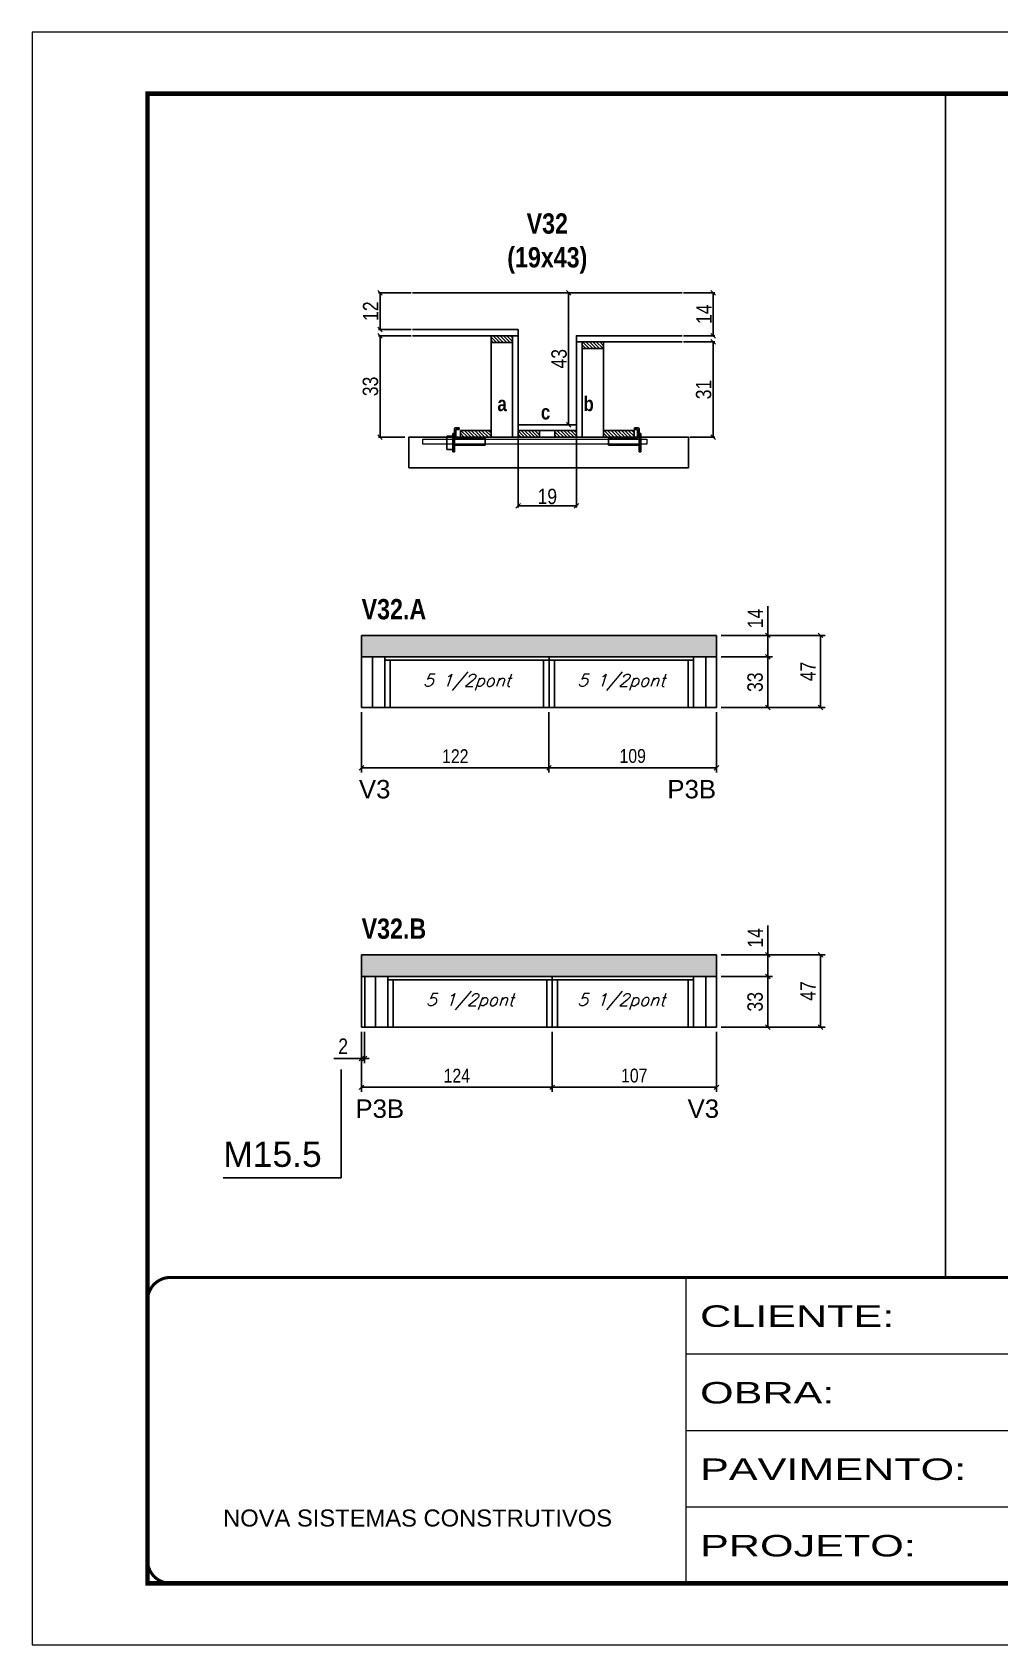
# Model space of a CAD drawing. Extents: x 3330 to 22105, y 1197 to 30204.
# Drawn here: x 3330 to 3960, y 19575 to 20625 of the extents above; entities that cross this region are included whole.
import ezdxf

# ---------------------------------------------------------------- set-up
doc = ezdxf.new("R2010")
doc.units = 0
doc.linetypes.add('CONTINUO', pattern=[0])
doc.linetypes.add('DASHED', pattern=[0.75, 0.5, -0.25])
for name, color, linetype in [('5', 5, 'Continuous'), ('barrote', 251, 'Continuous'), ('COTA', 241, 'Continuous'), ('detalhes', 4, 'Continuous'), ('NOMENCLATURA', 7, 'Continuous'), ('Painéis', 200, 'Continuous'), ('presilha', 1, 'Continuous'), ('SARR_2.2x10', 60, 'Continuous'), ('SARR_2.2x7', 40, 'Continuous'), ('SARR_3.5x7', 81, 'Continuous'), ('texto', 7, 'Continuous')]:
    doc.layers.add(name, color=color, linetype=linetype)
for name, color, linetype, lineweight in [('CONCRETO', 251, 'Continuous', 25), ('Folhas', 255, 'Continuous', 9), ('SARRAFO DE PRESSAO', 251, 'DASHED', 9), ('SCO-___-LAJ', 2, 'Continuous', 0)]:
    doc.layers.add(name, color=color, linetype=linetype, lineweight=lineweight)
doc.styles.add('ARIAL', font='arial.ttf')
doc.styles.add('COTA TECNICA', font='techl___.ttf', dxfattribs={"height": 10})
doc.styles.add('COTA TECNICA 2X', font='techl___.ttf', dxfattribs={"height": 10})
doc.styles.add('COTA TECNICA-50', font='techl___.ttf', dxfattribs={"height": 9})
doc.styles.add('Romans', font='romans.shx')
doc.styles.get("Standard").update_dxf_attribs({"font": 'arial.ttf'})
doc.styles.add('TECNICA', font='techb___.ttf', dxfattribs={"height": 10})
doc.styles.add('Tecnologia', font='')
doc.styles.get('Tecnologia').set_extended_font_data('Forgotten Futurist')
doc.dimstyles.new('COTA PAINEL-50', dxfattribs={"dimtxt": 9, "dimasz": 3, "dimexe": 3, "dimexo": 3, "dimgap": 3, "dimtad": 1, "dimdec": 1, "dimzin": 12, "dimdsep": 46, "dimtxsty": 'COTA TECNICA-50', "dimblk1": 'OBLIQUE', "dimblk2": 'OBLIQUE', "dimsah": 1, "dimcen": 0.9, "dimclrd": 4, "dimclre": 4, "dimclrt": 240, "dimadec": 1, "dimazin": 3, "dimtfac": 1, "dimtdec": 1, "dimtmove": 0, "dimatfit": 3, "dimfxl": 1, "dimtolj": 1, "dimtzin": 12, "dimarcsym": 0})
doc.dimstyles.new('PAINEL', dxfattribs={"dimtxt": 10, "dimasz": 3, "dimexe": 3, "dimexo": 3, "dimgap": 3, "dimtad": 1, "dimdec": 1, "dimzin": 12, "dimdsep": 46, "dimtxsty": 'COTA TECNICA', "dimblk1": 'OBLIQUE', "dimblk2": 'OBLIQUE', "dimsah": 1, "dimcen": 0.9, "dimclrd": 4, "dimclre": 4, "dimclrt": 240, "dimadec": 1, "dimazin": 3, "dimtfac": 1, "dimtdec": 1, "dimtmove": 0, "dimatfit": 3, "dimfxl": 1, "dimtolj": 1, "dimtzin": 12, "dimarcsym": 0})
doc.dimstyles.new('SECAO', dxfattribs={"dimscale": 0.333333, "dimtxt": 5, "dimasz": 9, "dimexe": 3, "dimexo": 3, "dimgap": 3, "dimtad": 1, "dimdec": 1, "dimlfac": 0.5, "dimzin": 12, "dimdsep": 46, "dimtxsty": 'COTA TECNICA 2X', "dimblk1": 'OBLIQUE', "dimblk2": 'OBLIQUE', "dimsah": 1, "dimcen": 0.9, "dimclrd": 4, "dimclre": 4, "dimclrt": 240, "dimadec": 1, "dimazin": 3, "dimtfac": 1, "dimtdec": 1, "dimtmove": 0, "dimatfit": 3, "dimfxl": 1, "dimtolj": 1, "dimtzin": 12, "dimarcsym": 0})

# ---------------------------------------------------------------- blocks, each defined once
blk = doc.blocks.new('9999999999')
at = {"color": 30, "linetype": 'CONTINUO'}
for p, q in [((98564.6, 34230.2), (98564.6, 34429.4)), ((98564.6, 34379.6), (99584, 34379.6)), ((98564.6, 34329.8), (99488, 34329.8)), ((98564.6, 34280), (99488, 34280))]:
    blk.add_line(p, q, dxfattribs=at)
at = {"color": 30, "linetype": 'CONTINUO', "const_width": 2}
blk.add_lwpolyline([(99584, 34230.2), (99584, 34414.4, 0.414214), (99569, 34429.4), (98229, 34429.4, 0.414214), (98214, 34414.4), (98214, 34245.2, 0.414214), (98229, 34230.2), (99584, 34230.2)], format="xyb", dxfattribs=at)
at = {"layer": 'Folhas'}
blk.add_lwpolyline([(98139, 34190.2), (99624, 34190.2), (99624, 35240.2), (98139, 35240.2)], close=True, dxfattribs=at)
at = {"layer": 'Folhas', "color": 30, "const_width": 3}
blk.add_lwpolyline([(98214, 34230.2), (99584, 34230.2), (99584, 35200.2), (98214, 35200.2)], close=True, dxfattribs=at)
at = {"color": 7, "linetype": 'Continuous', "ltscale": 5, "style": 'ARIAL'}
blk.add_text('NOVA SISTEMAS CONSTRUTIVOS', height=11.059, dxfattribs=at).set_placement((98263.2, 34267.2))
at = {"layer": 'Folhas', "color": 7, "style": 'Tecnologia', "width": 1.5}
for s, p in [('CLIENTE:', (98573.7, 34397.2)), ('OBRA:', (98573.7, 34347.3)), ('PAVIMENTO:', (98573.7, 34297.5)), ('PROJETO:', (98573.7, 34247.7))]:
    blk.add_text(s, height=14, dxfattribs=at).set_placement(p)
blk = doc.blocks.new('PRESILHA METÁLICA 1')
at = {"layer": 'presilha'}
for p, q in [((7.5, 10.6), (7.5, 19.9)), ((12, 21), (8.6, 21)), ((9, 11.6), (9, 18.9)), ((12, 19.5), (9.6, 19.5)), ((12, 21), (12, 19.5)), ((0, 13), (6, 13)), ((0, 13), (0, 0)), ((6, 0), (0, 0)), ((6, 15.5), (7.5, 15.5)), ((6, -2.5), (6, 15.5)), ((6, 13), (6, 0)), ((7.5, 15.5), (7.5, -2.5)), ((37.5, 4.1), (7.5, 4.1)), ((37.5, 11), (9.6, 11)), ((37.5, 11), (37.5, 4.1)), ((7.5, -2.5), (6, -2.5))]:
    blk.add_line(p, q, dxfattribs=at)
for centre, radius, start, end in [((8.6, 19.9), 1.14, 90, 180), ((9.6, 18.9), 0.57, 90, 180), ((9.6, 11.6), 0.57, 180, 270)]:
    blk.add_arc(centre, radius, start, end, dxfattribs=at)
blk = doc.blocks.new('PRESILHA METÁLICA 2')
at = {"layer": 'presilha'}
for p, q in [((-5.2, 23.5), (-5.2, 22)), ((-5.2, 23.5), (-1.9, 23.5)), ((-5.2, 22), (-2.8, 22)), ((-2.2, 14.1), (-2.2, 21.4)), ((0.8, 18), (-0.8, 18)), ((-0.8, 18), (-0.8, 0)), ((-0.8, 14.6), (-0.8, 22.4)), ((0.8, 0), (0.8, 18)), ((-30.8, 13.5), (-30.8, 6.6)), ((-30.8, 13.5), (-2.8, 13.5)), ((-30.8, 6.6), (-0.8, 6.6)), ((-0.8, 0), (0.8, 0))]:
    blk.add_line(p, q, dxfattribs=at)
for centre, radius, start, end in [((-2.8, 21.4), 0.57, 0, 90), ((-1.9, 22.4), 1.14, 0, 90), ((-2.8, 14.1), 0.57, 270, 0)]:
    blk.add_arc(centre, radius, start, end, dxfattribs=at)
blk = doc.blocks.new('_Oblique')
at = {"color": 0, "linetype": 'ByBlock', "lineweight": -2}
blk.add_line((-0.5, -0.5), (0.5, 0.5), dxfattribs=at)
blk = doc.blocks.new('*D2715')
at = {"layer": 'COTA', "color": 4, "lineweight": -2, "transparency": 16777216}
for p, q in [((3753.7, 20422.9), (3774, 20422.9)), ((3773, 20422.9), (3773, 20360.9)), ((3757.8, 20360.9), (3774, 20360.9))]:
    blk.add_line(p, q, dxfattribs=at)
at = {"layer": 'Defpoints', "color": 0, "transparency": 16777216}
for p in [(3752.7, 20422.9), (3756.8, 20360.9), (3773, 20360.9)]:
    blk.add_point(p, dxfattribs=at)
at = {"layer": 'COTA', "color": 4, "lineweight": -2, "transparency": 16777216, "xscale": 3, "yscale": 3, "zscale": 3}
for p, rotation in [((3773, 20422.9), 90), ((3773, 20360.9), 270)]:
    blk.add_blockref('_Oblique', p, dxfattribs=dict(at, rotation=rotation))
at = {"layer": 'COTA', "color": 240, "transparency": 16777216, "insert": (3766.8, 20391.9), "char_height": 10, "attachment_point": 5, "rotation": 90, "style": 'COTA TECNICA 2X'}
blk.add_mtext('\\A1;31', dxfattribs=at)
blk = doc.blocks.new('*D2716')
at = {"layer": 'COTA', "color": 4, "lineweight": -2, "transparency": 16777216}
for p, q in [((3753.7, 20454.9), (3774, 20454.9)), ((3773, 20426.9), (3773, 20454.9)), ((3753.7, 20426.9), (3774, 20426.9))]:
    blk.add_line(p, q, dxfattribs=at)
at = {"layer": 'Defpoints', "color": 0, "transparency": 16777216}
for p in [(3752.7, 20454.9), (3773, 20454.9), (3752.7, 20426.9)]:
    blk.add_point(p, dxfattribs=at)
at = {"layer": 'COTA', "color": 4, "lineweight": -2, "transparency": 16777216, "xscale": 3, "yscale": 3, "zscale": 3}
for p, rotation in [((3773, 20454.9), 90), ((3773, 20426.9), 270)]:
    blk.add_blockref('_Oblique', p, dxfattribs=dict(at, rotation=rotation))
at = {"layer": 'COTA', "color": 240, "transparency": 16777216, "insert": (3767, 20440.9), "char_height": 10, "attachment_point": 5, "rotation": 90, "style": 'COTA TECNICA 2X'}
blk.add_mtext('\\A1;14', dxfattribs=at)
blk = doc.blocks.new('*D2717')
at = {"layer": 'COTA', "color": 4, "lineweight": -2, "transparency": 16777216}
for p, q in [((3576.3, 20426.9), (3555.1, 20426.9)), ((3556.1, 20426.9), (3556.1, 20360.9)), ((3572.2, 20360.9), (3555.1, 20360.9))]:
    blk.add_line(p, q, dxfattribs=at)
at = {"layer": 'Defpoints', "color": 0, "transparency": 16777216}
for p in [(3577.3, 20426.9), (3556.1, 20360.9), (3573.2, 20360.9)]:
    blk.add_point(p, dxfattribs=at)
at = {"layer": 'COTA', "color": 4, "lineweight": -2, "transparency": 16777216, "xscale": 3, "yscale": 3, "zscale": 3}
for p, rotation in [((3556.1, 20426.9), 90), ((3556.1, 20360.9), 270)]:
    blk.add_blockref('_Oblique', p, dxfattribs=dict(at, rotation=rotation))
at = {"layer": 'COTA', "color": 240, "transparency": 16777216, "insert": (3549.9, 20393.9), "char_height": 10, "attachment_point": 5, "rotation": 90, "style": 'COTA TECNICA 2X'}
blk.add_mtext('\\A1;33', dxfattribs=at)
blk = doc.blocks.new('*D2718')
at = {"layer": 'COTA', "color": 4, "lineweight": -2, "transparency": 16777216}
for p, q in [((3683, 20454.9), (3677.9, 20454.9)), ((3678.9, 20368.9), (3678.9, 20454.9)), ((3683, 20368.9), (3677.9, 20368.9))]:
    blk.add_line(p, q, dxfattribs=at)
at = {"layer": 'Defpoints', "color": 0, "transparency": 16777216}
for p in [(3678.9, 20454.9), (3684, 20454.9), (3684, 20368.9)]:
    blk.add_point(p, dxfattribs=at)
at = {"layer": 'COTA', "color": 4, "lineweight": -2, "transparency": 16777216, "xscale": 3, "yscale": 3, "zscale": 3}
for p, rotation in [((3678.9, 20454.9), 90), ((3678.9, 20368.9), 270)]:
    blk.add_blockref('_Oblique', p, dxfattribs=dict(at, rotation=rotation))
at = {"layer": 'COTA', "color": 240, "transparency": 16777216, "insert": (3672.7, 20411.9), "char_height": 10, "attachment_point": 5, "rotation": 90, "style": 'COTA TECNICA 2X'}
blk.add_mtext('\\A1;43', dxfattribs=at)
blk = doc.blocks.new('*D2719')
at = {"layer": 'COTA', "color": 4, "lineweight": -2, "transparency": 16777216}
for p, q in [((3576.3, 20454.9), (3555.1, 20454.9)), ((3556.1, 20430.9), (3556.1, 20454.9)), ((3576.3, 20430.9), (3555.1, 20430.9))]:
    blk.add_line(p, q, dxfattribs=at)
at = {"layer": 'Defpoints', "color": 0, "transparency": 16777216}
for p in [(3556.1, 20454.9), (3577.3, 20454.9), (3577.3, 20430.9)]:
    blk.add_point(p, dxfattribs=at)
at = {"layer": 'COTA', "color": 4, "lineweight": -2, "transparency": 16777216, "xscale": 3, "yscale": 3, "zscale": 3}
for p, rotation in [((3556.1, 20454.9), 90), ((3556.1, 20430.9), 270)]:
    blk.add_blockref('_Oblique', p, dxfattribs=dict(at, rotation=rotation))
at = {"layer": 'COTA', "color": 240, "transparency": 16777216, "insert": (3550, 20442.9), "char_height": 10, "attachment_point": 5, "rotation": 90, "style": 'COTA TECNICA 2X'}
blk.add_mtext('\\A1;12', dxfattribs=at)
blk = doc.blocks.new('*D2720')
at = {"layer": 'COTA', "color": 4, "lineweight": -2, "transparency": 16777216}
for p, q in [((3646, 20359.9), (3646, 20315.1)), ((3684, 20359.9), (3684, 20315.1)), ((3646, 20316.1), (3684, 20316.1))]:
    blk.add_line(p, q, dxfattribs=at)
at = {"layer": 'Defpoints', "color": 0, "transparency": 16777216}
for p in [(3646, 20360.9), (3684, 20360.9), (3684, 20316.1)]:
    blk.add_point(p, dxfattribs=at)
at = {"layer": 'COTA', "color": 4, "lineweight": -2, "transparency": 16777216, "xscale": 3, "yscale": 3, "zscale": 3, "rotation": 180}
blk.add_blockref('_Oblique', (3646, 20316.1), dxfattribs=at)
at = {"layer": 'COTA', "color": 4, "lineweight": -2, "transparency": 16777216, "xscale": 3, "yscale": 3, "zscale": 3}
blk.add_blockref('_Oblique', (3684, 20316.1), dxfattribs=at)
at = {"layer": 'COTA', "color": 240, "transparency": 16777216, "insert": (3665, 20322.2), "char_height": 10, "attachment_point": 5, "style": 'COTA TECNICA 2X'}
blk.add_mtext('\\A1;19', dxfattribs=at)
blk = doc.blocks.new('*D2721')
at = {"layer": 'COTA', "color": 4, "linetype": 'ByBlock', "lineweight": -2, "transparency": 16777216}
for p, q in [((3666.1, 20181.8), (3666.1, 20142.5)), ((3775.1, 20181.8), (3775.1, 20142.5)), ((3775.1, 20145.5), (3666.1, 20145.5))]:
    blk.add_line(p, q, dxfattribs=at)
at = {"layer": 'Defpoints', "color": 0, "linetype": 'ByBlock', "transparency": 16777216}
for p in [(3666.1, 20184.8), (3775.1, 20184.8), (3666.1, 20145.5)]:
    blk.add_point(p, dxfattribs=at)
at = {"layer": 'COTA', "color": 4, "linetype": 'ByBlock', "lineweight": -2, "transparency": 16777216, "xscale": 3, "yscale": 3, "zscale": 3, "rotation": 180}
blk.add_blockref('_Oblique', (3666.1, 20145.5), dxfattribs=at)
at = {"layer": 'COTA', "color": 4, "linetype": 'ByBlock', "lineweight": -2, "transparency": 16777216, "xscale": 3, "yscale": 3, "zscale": 3}
blk.add_blockref('_Oblique', (3775.1, 20145.5), dxfattribs=at)
at = {"layer": 'COTA', "color": 240, "linetype": 'ByBlock', "transparency": 16777216, "insert": (3720.6, 20153.2), "char_height": 9, "attachment_point": 5, "style": 'COTA TECNICA-50'}
blk.add_mtext('\\A1;109', dxfattribs=at)
blk = doc.blocks.new('*D2722')
at = {"layer": 'COTA', "color": 4, "linetype": 'ByBlock', "lineweight": -2, "transparency": 16777216}
for p, q in [((3544.1, 20181.8), (3544.1, 20142.5)), ((3666.1, 20181.8), (3666.1, 20142.5)), ((3666.1, 20145.5), (3544.1, 20145.5))]:
    blk.add_line(p, q, dxfattribs=at)
at = {"layer": 'Defpoints', "color": 0, "linetype": 'ByBlock', "transparency": 16777216}
for p in [(3544.1, 20184.8), (3666.1, 20184.8), (3544.1, 20145.5)]:
    blk.add_point(p, dxfattribs=at)
at = {"layer": 'COTA', "color": 4, "linetype": 'ByBlock', "lineweight": -2, "transparency": 16777216, "xscale": 3, "yscale": 3, "zscale": 3, "rotation": 180}
blk.add_blockref('_Oblique', (3544.1, 20145.5), dxfattribs=at)
at = {"layer": 'COTA', "color": 4, "linetype": 'ByBlock', "lineweight": -2, "transparency": 16777216, "xscale": 3, "yscale": 3, "zscale": 3}
blk.add_blockref('_Oblique', (3666.1, 20145.5), dxfattribs=at)
at = {"layer": 'COTA', "color": 240, "linetype": 'ByBlock', "transparency": 16777216, "insert": (3605.1, 20153.1), "char_height": 9, "attachment_point": 5, "style": 'COTA TECNICA-50'}
blk.add_mtext('\\A1;122', dxfattribs=at)
blk = doc.blocks.new('*D2723')
at = {"layer": 'COTA', "color": 4, "linetype": 'ByBlock', "lineweight": -2, "transparency": 16777216}
for p, q in [((3778.1, 20217.8), (3811.5, 20217.8)), ((3808.5, 20184.8), (3808.5, 20217.8)), ((3778.1, 20184.8), (3811.5, 20184.8))]:
    blk.add_line(p, q, dxfattribs=at)
at = {"layer": 'Defpoints', "color": 0, "linetype": 'ByBlock', "transparency": 16777216}
for p in [(3775.1, 20217.8), (3808.5, 20217.8), (3775.1, 20184.8)]:
    blk.add_point(p, dxfattribs=at)
at = {"layer": 'COTA', "color": 4, "linetype": 'ByBlock', "lineweight": -2, "transparency": 16777216, "xscale": 3, "yscale": 3, "zscale": 3}
for p, rotation in [((3808.5, 20217.8), 90), ((3808.5, 20184.8), 270)]:
    blk.add_blockref('_Oblique', p, dxfattribs=dict(at, rotation=rotation))
at = {"layer": 'COTA', "color": 240, "linetype": 'ByBlock', "transparency": 16777216, "insert": (3800.3, 20201.3), "char_height": 10, "attachment_point": 5, "rotation": 90, "style": 'COTA TECNICA'}
blk.add_mtext('\\A1;33', dxfattribs=at)
blk = doc.blocks.new('*D2724')
at = {"layer": 'COTA', "color": 4, "linetype": 'ByBlock', "lineweight": -2, "transparency": 16777216}
for p, q in [((3778.1, 20231.8), (3845.8, 20231.8)), ((3842.8, 20184.8), (3842.8, 20231.8)), ((3778.1, 20184.8), (3845.8, 20184.8))]:
    blk.add_line(p, q, dxfattribs=at)
at = {"layer": 'Defpoints', "color": 0, "linetype": 'ByBlock', "transparency": 16777216}
for p in [(3775.1, 20231.8), (3842.8, 20231.8), (3775.1, 20184.8)]:
    blk.add_point(p, dxfattribs=at)
at = {"layer": 'COTA', "color": 4, "linetype": 'ByBlock', "lineweight": -2, "transparency": 16777216, "xscale": 3, "yscale": 3, "zscale": 3}
for p, rotation in [((3842.8, 20231.8), 90), ((3842.8, 20184.8), 270)]:
    blk.add_blockref('_Oblique', p, dxfattribs=dict(at, rotation=rotation))
at = {"layer": 'COTA', "color": 240, "linetype": 'ByBlock', "transparency": 16777216, "insert": (3834.7, 20208.3), "char_height": 10, "attachment_point": 5, "rotation": 90, "style": 'COTA TECNICA'}
blk.add_mtext('\\A1;47', dxfattribs=at)
blk = doc.blocks.new('*D2725')
at = {"layer": 'COTA', "color": 4, "linetype": 'ByBlock', "lineweight": -2, "transparency": 16777216}
for p, q in [((3808.5, 20231.8), (3808.5, 20250.9)), ((3778.1, 20231.8), (3811.5, 20231.8)), ((3808.5, 20217.8), (3808.5, 20231.8)), ((3778.1, 20217.8), (3811.5, 20217.8))]:
    blk.add_line(p, q, dxfattribs=at)
at = {"layer": 'Defpoints', "color": 0, "linetype": 'ByBlock', "transparency": 16777216}
for p in [(3775.1, 20231.8), (3808.5, 20231.8), (3775.1, 20217.8)]:
    blk.add_point(p, dxfattribs=at)
at = {"layer": 'COTA', "color": 4, "linetype": 'ByBlock', "lineweight": -2, "transparency": 16777216, "xscale": 3, "yscale": 3, "zscale": 3}
for p, rotation in [((3808.5, 20231.8), 90), ((3808.5, 20217.8), 270)]:
    blk.add_blockref('_Oblique', p, dxfattribs=dict(at, rotation=rotation))
at = {"layer": 'COTA', "color": 240, "linetype": 'ByBlock', "transparency": 16777216, "insert": (3800.4, 20242.8), "char_height": 10, "attachment_point": 5, "rotation": 90, "style": 'COTA TECNICA'}
blk.add_mtext('\\A1;14', dxfattribs=at)
blk = doc.blocks.new('*D2726')
at = {"layer": 'COTA', "color": 4, "linetype": 'ByBlock', "lineweight": -2, "transparency": 16777216}
for p, q in [((3668.1, 19973.7), (3668.1, 19934.5)), ((3775.1, 19973.7), (3775.1, 19934.5)), ((3775.1, 19937.5), (3668.1, 19937.5))]:
    blk.add_line(p, q, dxfattribs=at)
at = {"layer": 'Defpoints', "color": 0, "linetype": 'ByBlock', "transparency": 16777216}
for p in [(3668.1, 19976.7), (3775.1, 19976.7), (3668.1, 19937.5)]:
    blk.add_point(p, dxfattribs=at)
at = {"layer": 'COTA', "color": 4, "linetype": 'ByBlock', "lineweight": -2, "transparency": 16777216, "xscale": 3, "yscale": 3, "zscale": 3, "rotation": 180}
blk.add_blockref('_Oblique', (3668.1, 19937.5), dxfattribs=at)
at = {"layer": 'COTA', "color": 4, "linetype": 'ByBlock', "lineweight": -2, "transparency": 16777216, "xscale": 3, "yscale": 3, "zscale": 3}
blk.add_blockref('_Oblique', (3775.1, 19937.5), dxfattribs=at)
at = {"layer": 'COTA', "color": 240, "linetype": 'ByBlock', "transparency": 16777216, "insert": (3721.6, 19945.1), "char_height": 9, "attachment_point": 5, "style": 'COTA TECNICA-50'}
blk.add_mtext('\\A1;107', dxfattribs=at)
blk = doc.blocks.new('*D2727')
at = {"layer": 'COTA', "color": 4, "linetype": 'ByBlock', "lineweight": -2, "transparency": 16777216}
for p, q in [((3544.1, 19973.7), (3544.1, 19934.5)), ((3668.1, 19973.7), (3668.1, 19934.5)), ((3668.1, 19937.5), (3544.1, 19937.5))]:
    blk.add_line(p, q, dxfattribs=at)
at = {"layer": 'Defpoints', "color": 0, "linetype": 'ByBlock', "transparency": 16777216}
for p in [(3544.1, 19976.7), (3668.1, 19976.7), (3544.1, 19937.5)]:
    blk.add_point(p, dxfattribs=at)
at = {"layer": 'COTA', "color": 4, "linetype": 'ByBlock', "lineweight": -2, "transparency": 16777216, "xscale": 3, "yscale": 3, "zscale": 3, "rotation": 180}
blk.add_blockref('_Oblique', (3544.1, 19937.5), dxfattribs=at)
at = {"layer": 'COTA', "color": 4, "linetype": 'ByBlock', "lineweight": -2, "transparency": 16777216, "xscale": 3, "yscale": 3, "zscale": 3}
blk.add_blockref('_Oblique', (3668.1, 19937.5), dxfattribs=at)
at = {"layer": 'COTA', "color": 240, "linetype": 'ByBlock', "transparency": 16777216, "insert": (3606.1, 19945.1), "char_height": 9, "attachment_point": 5, "style": 'COTA TECNICA-50'}
blk.add_mtext('\\A1;124', dxfattribs=at)
blk = doc.blocks.new('*D2728')
at = {"layer": 'COTA', "color": 4, "linetype": 'ByBlock', "lineweight": -2, "transparency": 16777216}
for p, q in [((3778.1, 20009.7), (3811.5, 20009.7)), ((3808.5, 19976.7), (3808.5, 20009.7)), ((3778.1, 19976.7), (3811.5, 19976.7))]:
    blk.add_line(p, q, dxfattribs=at)
at = {"layer": 'Defpoints', "color": 0, "linetype": 'ByBlock', "transparency": 16777216}
for p in [(3775.1, 20009.7), (3808.5, 20009.7), (3775.1, 19976.7)]:
    blk.add_point(p, dxfattribs=at)
at = {"layer": 'COTA', "color": 4, "linetype": 'ByBlock', "lineweight": -2, "transparency": 16777216, "xscale": 3, "yscale": 3, "zscale": 3}
for p, rotation in [((3808.5, 20009.7), 90), ((3808.5, 19976.7), 270)]:
    blk.add_blockref('_Oblique', p, dxfattribs=dict(at, rotation=rotation))
at = {"layer": 'COTA', "color": 240, "linetype": 'ByBlock', "transparency": 16777216, "insert": (3800.3, 19993.2), "char_height": 10, "attachment_point": 5, "rotation": 90, "style": 'COTA TECNICA'}
blk.add_mtext('\\A1;33', dxfattribs=at)
blk = doc.blocks.new('*D2729')
at = {"layer": 'COTA', "color": 4, "linetype": 'ByBlock', "lineweight": -2, "transparency": 16777216}
for p, q in [((3778.1, 20023.7), (3845.8, 20023.7)), ((3842.8, 19976.7), (3842.8, 20023.7)), ((3778.1, 19976.7), (3845.8, 19976.7))]:
    blk.add_line(p, q, dxfattribs=at)
at = {"layer": 'Defpoints', "color": 0, "linetype": 'ByBlock', "transparency": 16777216}
for p in [(3775.1, 20023.7), (3842.8, 20023.7), (3775.1, 19976.7)]:
    blk.add_point(p, dxfattribs=at)
at = {"layer": 'COTA', "color": 4, "linetype": 'ByBlock', "lineweight": -2, "transparency": 16777216, "xscale": 3, "yscale": 3, "zscale": 3}
for p, rotation in [((3842.8, 20023.7), 90), ((3842.8, 19976.7), 270)]:
    blk.add_blockref('_Oblique', p, dxfattribs=dict(at, rotation=rotation))
at = {"layer": 'COTA', "color": 240, "linetype": 'ByBlock', "transparency": 16777216, "insert": (3834.7, 20000.2), "char_height": 10, "attachment_point": 5, "rotation": 90, "style": 'COTA TECNICA'}
blk.add_mtext('\\A1;47', dxfattribs=at)
blk = doc.blocks.new('*D2730')
at = {"layer": 'COTA', "color": 4, "linetype": 'ByBlock', "lineweight": -2, "transparency": 16777216}
for p, q in [((3808.5, 20023.7), (3808.5, 20042.8)), ((3778.1, 20023.7), (3811.5, 20023.7)), ((3808.5, 20009.7), (3808.5, 20023.7)), ((3778.1, 20009.7), (3811.5, 20009.7))]:
    blk.add_line(p, q, dxfattribs=at)
at = {"layer": 'Defpoints', "color": 0, "linetype": 'ByBlock', "transparency": 16777216}
for p in [(3775.1, 20023.7), (3808.5, 20023.7), (3775.1, 20009.7)]:
    blk.add_point(p, dxfattribs=at)
at = {"layer": 'COTA', "color": 4, "linetype": 'ByBlock', "lineweight": -2, "transparency": 16777216, "xscale": 3, "yscale": 3, "zscale": 3}
for p, rotation in [((3808.5, 20023.7), 90), ((3808.5, 20009.7), 270)]:
    blk.add_blockref('_Oblique', p, dxfattribs=dict(at, rotation=rotation))
at = {"layer": 'COTA', "color": 240, "linetype": 'ByBlock', "transparency": 16777216, "insert": (3800.4, 20034.8), "char_height": 10, "attachment_point": 5, "rotation": 90, "style": 'COTA TECNICA'}
blk.add_mtext('\\A1;14', dxfattribs=at)
blk = doc.blocks.new('*D2731')
at = {"layer": 'COTA', "color": 4, "linetype": 'ByBlock', "lineweight": -2, "transparency": 16777216}
for p, q in [((3544.1, 19973.7), (3544.1, 19953.3)), ((3546.1, 19973.7), (3546.1, 19953.3)), ((3544.1, 19956.3), (3526, 19956.3)), ((3546.1, 19956.3), (3544.1, 19956.3)), ((3546.1, 19956.3), (3549.1, 19956.3))]:
    blk.add_line(p, q, dxfattribs=at)
at = {"layer": 'Defpoints', "color": 0, "linetype": 'ByBlock', "transparency": 16777216}
for p in [(3544.1, 19976.7), (3546.1, 19976.7), (3544.1, 19956.3)]:
    blk.add_point(p, dxfattribs=at)
at = {"layer": 'COTA', "color": 4, "linetype": 'ByBlock', "lineweight": -2, "transparency": 16777216, "xscale": 3, "yscale": 3, "zscale": 3}
blk.add_blockref('_Oblique', (3544.1, 19956.3), dxfattribs=at)
at = {"layer": 'COTA', "color": 4, "linetype": 'ByBlock', "lineweight": -2, "transparency": 16777216, "xscale": 3, "yscale": 3, "zscale": 3, "rotation": 180}
blk.add_blockref('_Oblique', (3546.1, 19956.3), dxfattribs=at)
at = {"layer": 'COTA', "color": 240, "linetype": 'ByBlock', "transparency": 16777216, "insert": (3532.1, 19964.3), "char_height": 10, "attachment_point": 5, "style": 'COTA TECNICA'}
blk.add_mtext('\\A1;2', dxfattribs=at)

msp = doc.modelspace()

# ---------------------------------------------------------------- hatches: boundary and pattern name
at = {"layer": 'COTA', "linetype": 'ByBlock'}
h = msp.add_hatch(dxfattribs=at)
h.set_pattern_fill('AR-CONC', color=256, scale=0.03)
h.set_pattern_definition([(50, (-131228.585, -12250.0757), (5.46554007, -0.47817257), [0.5715, -6.2865]), (355, (-131228.585, -12250.0757), (-1.05730264, 5.73170536), [0.4572, -5.02921753]), (100.4514447, (-131228.1295, -12250.1155), (4.40823741, 5.25353256), [0.48570026, -5.34270734]), (46.1842, (-131228.585, -12248.552), (8.13237123, -1.26126984), [0.85725, -9.42975]), (96.6355576, (-131227.907, -12248.657), (7.122124, 7.42278374), [0.7285507, -8.01406824]), (351.184151, (-131228.585, -12248.552), (7.122124, 7.42278374), [0.685799, -7.54379196]), (21, (-131227.823, -12248.9327), (4.54843174, -3.06795595), [0.5715, -6.2865]), (326, (-131227.823, -12248.9327), (1.85406085, 5.52563898), [0.4572, -5.0292]), (71.451445, (-131227.444, -12249.1883), (6.40249258, 2.45768307), [0.48570026, -5.34269813]), (37.5, (-131228.585, -12250.0757), (0.092658098, 2.536651166), [0, -4.96824, 0, -5.1054, 0, -5.04825]), (7.5, (-131228.585, -12250.0757), (2.004589875, 3.005417245), [0, -2.91084, 0, -4.85394, 0, -1.92405]), (327.5, (-131230.2842, -12250.0757), (4.067717855, -0.17186232), [0, -1.905, 0, -5.9436, 0, -7.8867]), (317.5, (-131231.046, -12250.0757), (4.44387544, 0.76279473), [0, -2.4765, 0, -3.94716, 0, -5.6007])])
h.paths.add_polyline_path([(3775.13, 20217.75), (3775.13, 20231.75), (3544.13, 20231.75), (3544.13, 20217.75)])
h = msp.add_hatch(dxfattribs=at)
h.set_pattern_fill('AR-CONC', color=256, scale=0.03)
h.set_pattern_definition([(50, (-131228.585, -12458.1086), (5.46554007, -0.47817257), [0.5715, -6.2865]), (355, (-131228.585, -12458.1086), (-1.05730264, 5.73170536), [0.4572, -5.02921753]), (100.4514447, (-131228.1295, -12458.1485), (4.40823741, 5.25353256), [0.48570026, -5.34270734]), (46.1842, (-131228.585, -12456.5846), (8.13237123, -1.26126984), [0.85725, -9.42975]), (96.6355576, (-131227.907, -12456.69), (7.122124, 7.42278374), [0.7285507, -8.01406824]), (351.184151, (-131228.585, -12456.585), (7.122124, 7.42278374), [0.685799, -7.54379196]), (21, (-131227.823, -12456.9656), (4.54843174, -3.06795595), [0.5715, -6.2865]), (326, (-131227.823, -12456.9656), (1.85406085, 5.52563898), [0.4572, -5.0292]), (71.451445, (-131227.444, -12457.2213), (6.40249258, 2.45768307), [0.48570026, -5.34269813]), (37.5, (-131228.585, -12458.1086), (0.092658098, 2.536651166), [0, -4.96824, 0, -5.1054, 0, -5.04825]), (7.5, (-131228.585, -12458.1086), (2.004589875, 3.005417245), [0, -2.91084, 0, -4.85394, 0, -1.92405]), (327.5, (-131230.2842, -12458.1086), (4.067717855, -0.17186232), [0, -1.905, 0, -5.9436, 0, -7.8867]), (317.5, (-131231.046, -12458.1086), (4.44387544, 0.76279473), [0, -2.4765, 0, -3.94716, 0, -5.6007])])
h.paths.add_polyline_path([(3775.13, 20009.72), (3775.13, 20023.72), (3544.13, 20023.72), (3544.13, 20009.72)])
at = {"layer": 'SARR_2.2x10'}
h = msp.add_hatch(dxfattribs=at)
h.set_pattern_fill('ANSI31', color=256, scale=0.5, angle=90)
h.set_pattern_definition([(135, (36801.937, -103151.2681), (-1.122532015, -1.122532015), [])])
h.paths.add_polyline_path([(3608.4, 20365.3), (3608.4, 20360.9), (3628.4, 20360.9), (3628.4, 20365.3)])
h = msp.add_hatch(dxfattribs=at)
h.set_pattern_fill('ANSI31', color=256, scale=0.5, angle=90)
h.set_pattern_definition([(135, (36895.137, -103151.2681), (-1.122532015, -1.122532015), [])])
h.paths.add_polyline_path([(3701.6, 20365.3), (3701.6, 20360.9), (3721.6, 20360.9), (3721.6, 20365.3)])
at = {"layer": 'SARR_2.2x7'}
h = msp.add_hatch(dxfattribs=at)
h.set_pattern_fill('ANSI31', color=256, scale=0.5, angle=90)
h.set_pattern_definition([(135, (36795.937, -103089.6681), (-1.122532015, -1.122532015), [])])
h.paths.add_polyline_path([(3642.4, 20426.9), (3642.4, 20422.5), (3628.4, 20422.5), (3628.4, 20426.9)])
h = msp.add_hatch(dxfattribs=at)
h.set_pattern_fill('ANSI31', color=256, scale=0.5, angle=90)
h.set_pattern_definition([(135, (36815.937, -103093.6681), (-1.122532015, -1.122532015), [])])
h.paths.add_polyline_path([(3687.6, 20422.9), (3687.6, 20418.5), (3701.6, 20418.5), (3701.6, 20422.9)])
h = msp.add_hatch(dxfattribs=at)
h.set_pattern_fill('ANSI31', color=256, scale=0.5, angle=90)
h.set_pattern_definition([(135, (36881.537, -103151.2681), (-1.122532015, -1.122532015), [])])
h.paths.add_polyline_path([(3660, 20360.9), (3660, 20365.3), (3646, 20365.3), (3646, 20360.9)])
h = msp.add_hatch(dxfattribs=at)
h.set_pattern_fill('ANSI31', color=256, scale=0.5, angle=90)
h.set_pattern_definition([(135, (36819.537, -103151.2681), (-1.122532015, -1.122532015), [])])
h.paths.add_polyline_path([(3670, 20360.9), (3670, 20365.3), (3684, 20365.3), (3684, 20360.9)])

# ---------------------------------------------------------------- linework, layer by layer
at = {"layer": 'barrote'}
msp.add_lwpolyline([(3574.94, 20340.9), (3756.86, 20340.9), (3756.86, 20360.9), (3574.94, 20360.9)], close=True, dxfattribs=at)
at = {"layer": 'CONCRETO', "linetype": 'Continuous'}
msp.add_line((3577.3, 20454.9), (3752.7, 20454.9), dxfattribs=at)
at = {"layer": 'COTA', "linetype": 'ByBlock'}
for p, q in [((3924.18, 20584.52), (3924.18, 19813.77)), ((3544.13, 20217.75), (3544.13, 20231.75)), ((3544.13, 20231.75), (3775.13, 20231.75)), ((3775.13, 20231.75), (3775.13, 20217.75)), ((3544.13, 20009.72), (3544.13, 20023.72)), ((3544.13, 20023.72), (3775.13, 20023.72)), ((3775.13, 20023.72), (3775.13, 20009.72))]:
    msp.add_line(p, q, dxfattribs=at)
at = {"layer": 'detalhes', "color": 250}
msp.add_line((3574.94, 20340.9), (3574.94, 20360.9), dxfattribs=at)
at = {"layer": 'NOMENCLATURA', "linetype": 'Continuous'}
for p in [(3530.83, 19949.06), (3454.09, 19878.52)]:
    msp.add_line(p, (3530.83, 19878.52), dxfattribs=at)
at = {"layer": 'Painéis', "linetype": 'Continuous'}
for p, q in [((3544.13, 20217.75), (3544.13, 20184.75)), ((3775.13, 20217.75), (3544.13, 20217.75)), ((3666.13, 20184.75), (3666.13, 20217.75)), ((3775.13, 20184.75), (3775.13, 20217.75)), ((3544.13, 20184.75), (3775.13, 20184.75)), ((3544.13, 20009.72), (3544.13, 19976.72)), ((3775.13, 20009.72), (3544.13, 20009.72)), ((3546.13, 20009.72), (3546.13, 19976.72)), ((3668.13, 19976.72), (3668.13, 20009.72)), ((3775.13, 19976.72), (3775.13, 20009.72)), ((3544.13, 19976.72), (3775.13, 19976.72))]:
    msp.add_line(p, q, dxfattribs=at)
at = {"layer": 'Painéis', "linetype": 'Continuous', "elevation": 0}
for points in [[(3577.3, 20426.9), (3646, 20426.9), (3646, 20430.9), (3577.3, 20430.9)], [(3752.7, 20422.9), (3684, 20422.9), (3684, 20426.9), (3752.7, 20426.9)]]:
    msp.add_lwpolyline(points, dxfattribs=at)
at = {"layer": 'Painéis', "linetype": 'Continuous'}
for points in [[(3642.4, 20360.9), (3642.4, 20426.9), (3646, 20426.9), (3646, 20360.9)], [(3687.6, 20360.9), (3687.6, 20422.9), (3684, 20422.9), (3684, 20360.9)], [(3684, 20368.9), (3646, 20368.9), (3646, 20365.3), (3684, 20365.3)]]:
    msp.add_lwpolyline(points, close=True, dxfattribs=at)
at = {"layer": 'SARR_2.2x10'}
for points in [[(3608.4, 20365.3), (3628.4, 20365.3), (3628.4, 20360.9), (3608.4, 20360.9)], [(3701.6, 20365.3), (3721.6, 20365.3), (3721.6, 20360.9), (3701.6, 20360.9)]]:
    msp.add_lwpolyline(points, close=True, dxfattribs=at)
at = {"layer": 'SARR_2.2x7', "linetype": 'Continuous'}
for p, q in [((3551.13, 20217.75), (3551.13, 20184.75)), ((3666.13, 20215.55), (3559.13, 20215.55)), ((3760.13, 20215.55), (3666.13, 20215.55)), ((3768.13, 20217.75), (3768.13, 20184.75)), ((3553.13, 20009.72), (3553.13, 19976.72)), ((3668.13, 20007.52), (3561.13, 20007.52)), ((3760.13, 20007.52), (3668.13, 20007.52)), ((3768.13, 20009.72), (3768.13, 19976.72))]:
    msp.add_line(p, q, dxfattribs=at)
at = {"layer": 'SARR_2.2x7', "elevation": 0}
for points in [[(3628.4, 20426.9), (3642.4, 20426.9), (3642.4, 20422.5), (3628.4, 20422.5)], [(3701.6, 20422.9), (3687.6, 20422.9), (3687.6, 20418.5), (3701.6, 20418.5)]]:
    msp.add_lwpolyline(points, close=True, dxfattribs=at)
at = {"layer": 'SARR_2.2x7'}
for points in [[(3646, 20365.3), (3660, 20365.3), (3660, 20360.9), (3646, 20360.9)], [(3684, 20365.3), (3670, 20365.3), (3670, 20360.9), (3684, 20360.9)]]:
    msp.add_lwpolyline(points, close=True, dxfattribs=at)
at = {"layer": 'SARR_3.5x7'}
for p, q in [((3559.13, 20217.75), (3559.13, 20184.75)), ((3562.63, 20215.55), (3562.63, 20184.75)), ((3662.63, 20215.55), (3662.63, 20184.75)), ((3669.63, 20215.55), (3669.63, 20184.75)), ((3756.63, 20215.55), (3756.63, 20184.75)), ((3760.13, 20217.75), (3760.13, 20184.75)), ((3561.13, 20009.72), (3561.13, 19976.72)), ((3564.63, 20007.52), (3564.63, 19976.72)), ((3664.63, 20007.52), (3664.63, 19976.72)), ((3671.63, 20007.52), (3671.63, 19976.72)), ((3756.63, 20007.52), (3756.63, 19976.72)), ((3760.13, 20009.72), (3760.13, 19976.72))]:
    msp.add_line(p, q, dxfattribs=at)
for points in [[(3642.4, 20422.5), (3628.4, 20422.5), (3628.4, 20360.9), (3642.4, 20360.9)], [(3687.6, 20418.5), (3701.6, 20418.5), (3701.6, 20360.9), (3687.6, 20360.9)]]:
    msp.add_lwpolyline(points, close=True, dxfattribs=at)
at = {"layer": 'SCO-___-LAJ', "color": 1}
msp.add_lwpolyline([(3583.95, 20359.57), (3729.71, 20359.57), (3729.71, 20356.37), (3583.95, 20356.37)], close=True, dxfattribs=at)

# ---------------------------------------------------------------- block references
at = {"layer": 'presilha', "xscale": 0.6666666666666666, "yscale": 0.6666666666666666, "zscale": 0.6666666666666666}
for name, p in [('PRESILHA METÁLICA 1', (3599.53, 20352.93)), ('PRESILHA METÁLICA 2', (3725.28, 20351.27))]:
    msp.add_blockref(name, p, dxfattribs=at)
at = {"layer": 'SARRAFO DE PRESSAO', "color": 6, "linetype": 'ByBlock'}
msp.add_blockref('9999999999', (-94809.25, -14615.68), dxfattribs=at)

# ---------------------------------------------------------------- texts
at = {"layer": '5', "linetype": 'Continuous'}
for s, rotation, p in [('V3', 359.99996, (3542.37, 20125.65)), ('P3B', 359.99996, (3743.16, 20125.65)), ('P3B', 0.00004, (3540.1, 19917.61)), ('V3', 0.00004, (3756.32, 19917.61))]:
    msp.add_text(s, height=12, rotation=rotation, dxfattribs=at).set_placement(p)
at = {"layer": 'detalhes', "style": 'TECNICA'}
for s, p in [('a', (3632.52, 20377.8)), ('b', (3688.5, 20377.79)), ('c', (3660.82, 20372.37))]:
    msp.add_text(s, height=9.6, dxfattribs=at).set_placement(p)
at = {"layer": 'NOMENCLATURA', "style": 'TECNICA'}
for s, p in [('V32.A', (3544.13, 20242.27)), ('V32.B', (3544.13, 20034.24))]:
    msp.add_text(s, height=13.2, dxfattribs=at).set_placement(p)
at = {"layer": 'NOMENCLATURA', "linetype": 'Continuous'}
msp.add_text('M15.5', height=16.5, dxfattribs=at).set_placement((3454.09, 19885.71))
at = {"layer": 'NOMENCLATURA', "insert": (3665, 20506.6), "char_height": 13.2, "attachment_point": 2, "style": 'TECNICA'}
msp.add_mtext_dynamic_manual_height_columns('V32\\P(19x43)', width=300.2766, gutter_width=1, heights=[0], dxfattribs=at)
at = {"layer": 'texto', "color": 2, "char_height": 8, "attachment_point": 5, "style": 'Romans'}
for insert in [(3612.63, 20201.25), (3713.13, 20201.25), (3614.63, 19993.22), (3713.13, 19993.22)]:
    msp.add_mtext('{\\Q19;\\C256;5 1/2pont}', dxfattribs=dict(at, insert=insert))

# ---------------------------------------------------------------- dimensions: what is measured, and where the dimension line sits
at = {"layer": 'COTA'}
for base, p1, p2, picture, middle in [((3556.08, 20454.9), (3577.3, 20430.9), (3577.3, 20454.9), '*D2719', (3550.02, 20442.9)), ((3678.93, 20454.9), (3684, 20368.9), (3684, 20454.9), '*D2718', (3672.71, 20411.9)), ((3773.05, 20454.9), (3752.7, 20426.9), (3752.7, 20454.9), '*D2716', (3766.97, 20440.9)), ((3556.08, 20360.9, 0), (3577.3, 20426.9), (3573.19, 20360.9, 0), '*D2717', (3549.86, 20393.9, 0)), ((3773.05, 20360.9, 0), (3752.7, 20422.9), (3756.81, 20360.9, 0), '*D2715', (3766.83, 20391.9, 0))]:
    dim = msp.add_linear_dim(base=base, p1=p1, p2=p2, angle=90, dimstyle='SECAO', dxfattribs=at)
    dim.commit()
    dim.dimension.update_dxf_attribs({"geometry": picture, "text_midpoint": middle})
dim = msp.add_linear_dim(base=(3684, 20316.08), p1=(3646, 20360.9), p2=(3684, 20360.9), dimstyle='SECAO', dxfattribs=at)
dim.commit()
dim.dimension.update_dxf_attribs({"geometry": '*D2720', "text_midpoint": (3665, 20322.16)})
at = {"layer": 'COTA', "linetype": 'ByBlock'}
for base, p1, p2, picture, middle in [((3808.49, 20231.75), (3775.13, 20217.75), (3775.13, 20231.75), '*D2725', (3800.42, 20242.81)), ((3842.8, 20231.75), (3775.13, 20184.75), (3775.13, 20231.75), '*D2724', (3834.73, 20208.25)), ((3808.49, 20217.75), (3775.13, 20184.75), (3775.13, 20217.75), '*D2723', (3800.27, 20201.25)), ((3808.49, 20023.72), (3775.13, 20009.72), (3775.13, 20023.72), '*D2730', (3800.42, 20034.78)), ((3842.8, 20023.72), (3775.13, 19976.72), (3775.13, 20023.72), '*D2729', (3834.73, 20000.22)), ((3808.49, 20009.72), (3775.13, 19976.72), (3775.13, 20009.72), '*D2728', (3800.27, 19993.22))]:
    dim = msp.add_linear_dim(base=base, p1=p1, p2=p2, angle=90, dimstyle='PAINEL', dxfattribs=at)
    dim.commit()
    dim.dimension.update_dxf_attribs({"geometry": picture, "text_midpoint": middle})
for base, p1, p2, picture, middle in [((3544.13, 20145.55), (3666.13, 20184.75), (3544.13, 20184.75), '*D2722', (3605.13, 20153.1)), ((3544.13, 19937.51), (3668.13, 19976.72), (3544.13, 19976.72), '*D2727', (3606.13, 19945.08))]:
    dim = msp.add_linear_dim(base=base, p1=p1, p2=p2, angle=180, dimstyle='COTA PAINEL-50', override={"dimarcsym": 1}, dxfattribs=at)
    dim.commit()
    dim.dimension.update_dxf_attribs({"geometry": picture, "text_midpoint": middle})
for base, p1, p2, picture, middle in [((3666.13, 20145.55), (3775.13, 20184.75), (3666.13, 20184.75), '*D2721', (3720.63, 20153.16)), ((3668.13, 19937.51), (3775.13, 19976.72), (3668.13, 19976.72), '*D2726', (3721.63, 19945.1))]:
    dim = msp.add_linear_dim(base=base, p1=p1, p2=p2, dimstyle='COTA PAINEL-50', override={"dimarcsym": 1}, dxfattribs=at)
    dim.commit()
    dim.dimension.update_dxf_attribs({"geometry": picture, "text_midpoint": middle})
dim = msp.add_linear_dim(base=(3544.13, 19956.29), p1=(3546.13, 19976.72), p2=(3544.13, 19976.72), dimstyle='PAINEL', dxfattribs=at)
dim.commit()
dim.dimension.update_dxf_attribs({"geometry": '*D2731', "text_midpoint": (3532.07, 19964.29)})

doc.saveas('drawing.dxf')
